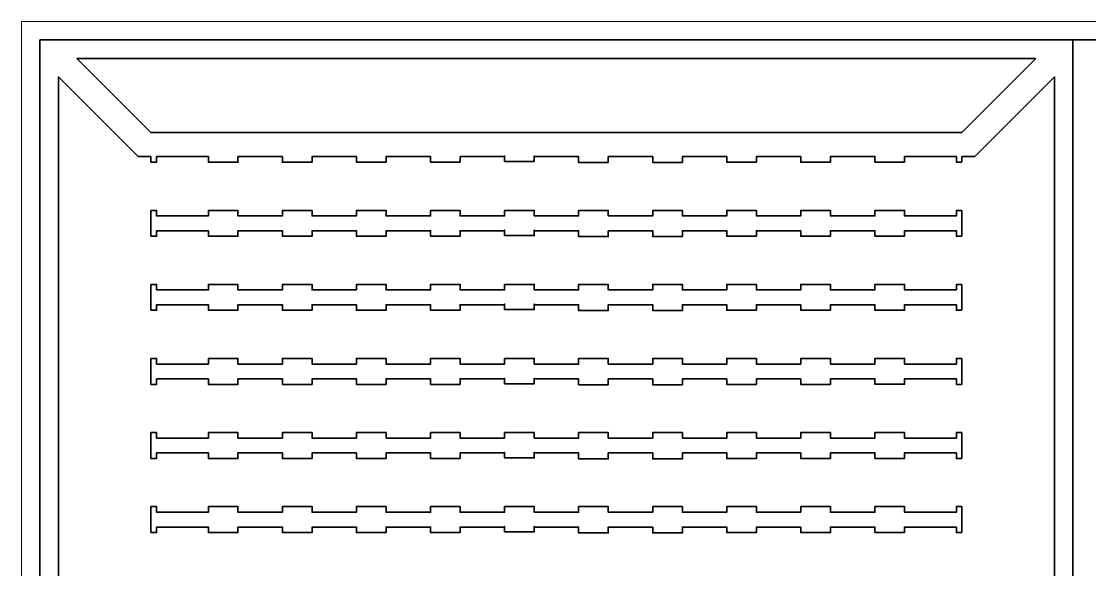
# Model space of a CAD drawing. Header units: inches. Extents: x -1539 to -150, y 1600 to 2524.
# Drawn here: x -1071.1 to -782.6, y 2052.3 to 2200.3 of the extents above; entities that cross this region are included whole.
import ezdxf

# ---------------------------------------------------------------- set-up
doc = ezdxf.new("R2010")
doc.units = ezdxf.units.IN
doc.header["$MEASUREMENT"] = 0
for name, color, linetype in [('01_SNIJLIJNEN', 7, 'Continuous'), ('04_WERKBLAD', 7, 'Continuous'), ('05_TEKSTEN_INSTRUCTIES', 7, 'Continuous')]:
    doc.layers.add(name, color=color, linetype=linetype)

# ---------------------------------------------------------------- blocks, each defined once
blk = doc.blocks.new('block 112')
at = {"layer": '01_SNIJLIJNEN', "color": 177, "lineweight": 35, "true_color": 0x2e3191}
for points in [[(-817.11, 2162.33), (-818.61, 2162.33), (-818.61, 2163.83), (-832.61, 2163.83), (-832.61, 2163.87), (-832.61, 2162.37), (-840.61, 2162.37), (-840.61, 2163.87), (-840.61, 2163.83), (-852.61, 2163.83), (-852.61, 2163.83), (-852.61, 2162.33), (-860.61, 2162.33), (-860.61, 2163.83), (-872.61, 2163.83), (-872.61, 2163.83), (-872.61, 2162.33), (-880.61, 2162.33), (-880.61, 2163.83), (-892.61, 2163.83), (-892.61, 2163.75), (-892.61, 2162.25), (-900.61, 2162.25), (-900.61, 2163.75), (-900.61, 2163.83), (-912.61, 2163.83), (-912.61, 2163.75), (-912.61, 2162.25), (-920.61, 2162.25), (-920.61, 2163.75), (-920.61, 2163.83), (-932.61, 2163.83), (-932.61, 2164.02), (-932.61, 2162.52), (-940.61, 2162.52), (-940.61, 2164.02), (-940.61, 2163.83), (-952.61, 2163.83), (-952.61, 2163.84), (-952.61, 2162.34), (-960.61, 2162.34), (-960.61, 2163.84), (-960.61, 2163.83), (-972.61, 2163.83), (-972.61, 2163.84), (-972.61, 2162.34), (-980.61, 2162.34), (-980.61, 2163.84), (-980.61, 2163.83), (-992.61, 2163.83), (-992.61, 2163.83), (-992.61, 2162.33), (-1000.61, 2162.33), (-1000.61, 2163.83), (-1012.61, 2163.83), (-1012.61, 2162.33), (-1020.61, 2162.33), (-1020.61, 2163.83), (-1034.61, 2163.83), (-1034.61, 2162.33), (-1036.11, 2162.33)], [(-817.11, 2149.33), (-818.61, 2149.33), (-818.61, 2147.83), (-832.61, 2147.83), (-832.61, 2149.33), (-840.61, 2149.33), (-840.61, 2147.83), (-840.61, 2147.83), (-852.61, 2147.83), (-852.61, 2149.33), (-860.61, 2149.33), (-860.61, 2147.83), (-860.61, 2147.83), (-872.61, 2147.83), (-872.61, 2149.33), (-880.61, 2149.33), (-880.61, 2147.83), (-880.61, 2147.83), (-892.61, 2147.83), (-892.61, 2149.33), (-900.61, 2149.33), (-900.61, 2147.83), (-900.61, 2147.83), (-912.61, 2147.83), (-912.61, 2149.33), (-920.61, 2149.33), (-920.61, 2147.83), (-920.61, 2147.83), (-932.61, 2147.83), (-932.61, 2149.33), (-940.61, 2149.33), (-940.61, 2147.83), (-940.61, 2147.83), (-952.61, 2147.83), (-952.61, 2149.33), (-960.61, 2149.33), (-960.61, 2147.83), (-960.61, 2147.83), (-972.61, 2147.83), (-972.61, 2149.33), (-980.61, 2149.33), (-980.61, 2147.83), (-980.61, 2147.83), (-992.61, 2147.83), (-992.61, 2149.33), (-1000.61, 2149.33), (-1000.61, 2147.83), (-1000.61, 2147.83), (-1012.61, 2147.83), (-1012.61, 2147.83), (-1012.61, 2149.33), (-1020.61, 2149.33), (-1020.61, 2147.83), (-1020.61, 2147.83), (-1034.61, 2147.83), (-1034.61, 2149.33), (-1036.11, 2149.33)]]:
    blk.add_lwpolyline(points, dxfattribs=at)
blk = doc.blocks.new('block 113')
at = {"layer": '01_SNIJLIJNEN', "color": 177, "lineweight": 35, "true_color": 0x2e3191}
blk.add_lwpolyline([(-817.11, 2142.34), (-818.61, 2142.34), (-818.61, 2143.84), (-832.61, 2143.84), (-832.61, 2143.88), (-832.61, 2142.38), (-840.61, 2142.38), (-840.61, 2143.88), (-840.61, 2143.84), (-852.61, 2143.84), (-852.61, 2143.84), (-852.61, 2142.34), (-860.61, 2142.34), (-860.61, 2143.84), (-872.61, 2143.84), (-872.61, 2143.84), (-872.61, 2142.34), (-880.61, 2142.34), (-880.61, 2143.84), (-892.61, 2143.84), (-892.61, 2143.75), (-892.61, 2142.25), (-900.61, 2142.25), (-900.61, 2143.75), (-900.61, 2143.84), (-912.61, 2143.84), (-912.61, 2143.75), (-912.61, 2142.25), (-920.61, 2142.25), (-920.61, 2143.75), (-920.61, 2143.84), (-932.61, 2143.84), (-932.61, 2144.02), (-932.61, 2142.52), (-940.61, 2142.52), (-940.61, 2144.02), (-940.61, 2143.84), (-952.61, 2143.84), (-952.61, 2143.85), (-952.61, 2142.35), (-960.61, 2142.35), (-960.61, 2143.85), (-960.61, 2143.84), (-972.61, 2143.84), (-972.61, 2143.85), (-972.61, 2142.35), (-980.61, 2142.35), (-980.61, 2143.85), (-980.61, 2143.84), (-992.61, 2143.84), (-992.61, 2143.84), (-992.61, 2142.34), (-1000.61, 2142.34), (-1000.61, 2143.84), (-1012.61, 2143.84), (-1012.61, 2142.34), (-1020.61, 2142.34), (-1020.61, 2143.84), (-1034.61, 2143.84), (-1034.61, 2142.34), (-1036.11, 2142.34)], dxfattribs=at)
blk.add_open_spline([(-817.11, 2129.34), (-817.11, 2129.34), (-818.61, 2129.34), (-818.61, 2129.34), (-818.61, 2129.34), (-818.61, 2127.84), (-818.61, 2127.84), (-818.61, 2127.84), (-832.61, 2127.84), (-832.61, 2127.84), (-832.61, 2127.84), (-832.61, 2129.34), (-832.61, 2129.34), (-832.61, 2129.34), (-840.61, 2129.34), (-840.61, 2129.34), (-840.61, 2129.34), (-840.61, 2127.84), (-840.61, 2127.84), (-840.61, 2127.84), (-840.61, 2127.84), (-840.61, 2127.84), (-840.61, 2127.84), (-852.61, 2127.84), (-852.61, 2127.84), (-852.61, 2127.84), (-852.61, 2129.34), (-852.61, 2129.34), (-852.61, 2129.34), (-860.61, 2129.34), (-860.61, 2129.34), (-860.61, 2129.34), (-860.61, 2127.84), (-860.61, 2127.84), (-860.61, 2127.84), (-860.61, 2127.84), (-860.61, 2127.84), (-860.61, 2127.84), (-872.61, 2127.84), (-872.61, 2127.84), (-872.61, 2127.84), (-872.61, 2129.34), (-872.61, 2129.34), (-872.61, 2129.34), (-880.61, 2129.34), (-880.61, 2129.34), (-880.61, 2129.34), (-880.61, 2127.84), (-880.61, 2127.84), (-880.61, 2127.84), (-880.61, 2127.84), (-880.61, 2127.84), (-880.61, 2127.84), (-892.61, 2127.84), (-892.61, 2127.84), (-892.61, 2127.84), (-892.61, 2129.34), (-892.61, 2129.34), (-892.61, 2129.34), (-900.61, 2129.34), (-900.61, 2129.34), (-900.61, 2129.34), (-900.61, 2127.84), (-900.61, 2127.84), (-900.61, 2127.84), (-900.61, 2127.84), (-900.61, 2127.84), (-900.61, 2127.84), (-912.61, 2127.84), (-912.61, 2127.84), (-912.61, 2127.84), (-912.61, 2129.34), (-912.61, 2129.34), (-912.61, 2129.34), (-920.61, 2129.34), (-920.61, 2129.34), (-920.61, 2129.34), (-920.61, 2127.84), (-920.61, 2127.84), (-920.61, 2127.84), (-920.61, 2127.84), (-920.61, 2127.84), (-920.61, 2127.84), (-932.61, 2127.84), (-932.61, 2127.84), (-932.61, 2127.84), (-932.61, 2129.34), (-932.61, 2129.34), (-932.61, 2129.34), (-940.61, 2129.34), (-940.61, 2129.34), (-940.61, 2129.34), (-940.61, 2127.84), (-940.61, 2127.84), (-940.61, 2127.84), (-940.61, 2127.84), (-940.61, 2127.84), (-940.61, 2127.84), (-952.61, 2127.84), (-952.61, 2127.84), (-952.61, 2127.84), (-952.61, 2129.34), (-952.61, 2129.34), (-952.61, 2129.34), (-960.61, 2129.34), (-960.61, 2129.34), (-960.61, 2129.34), (-960.61, 2127.84), (-960.61, 2127.84), (-960.61, 2127.84), (-960.61, 2127.84), (-960.61, 2127.84), (-960.61, 2127.84), (-972.61, 2127.84), (-972.61, 2127.84), (-972.61, 2127.84), (-972.61, 2129.34), (-972.61, 2129.34), (-972.61, 2129.34), (-980.61, 2129.34), (-980.61, 2129.34), (-980.61, 2129.34), (-980.61, 2127.84), (-980.61, 2127.84), (-980.61, 2127.84), (-980.61, 2127.84), (-980.61, 2127.84), (-980.61, 2127.84), (-992.61, 2127.84), (-992.61, 2127.84), (-992.61, 2127.84), (-992.61, 2129.34), (-992.61, 2129.34), (-992.61, 2129.34), (-1000.61, 2129.34), (-1000.61, 2129.34), (-1000.61, 2129.34), (-1000.61, 2127.84), (-1000.61, 2127.84), (-1000.61, 2127.84), (-1000.61, 2127.84), (-1000.61, 2127.84), (-1000.61, 2127.84), (-1012.61, 2127.84), (-1012.61, 2127.84), (-1012.61, 2127.84), (-1012.61, 2127.84), (-1012.61, 2127.84), (-1012.61, 2127.84), (-1012.61, 2129.34), (-1012.61, 2129.34), (-1012.61, 2129.34), (-1020.61, 2129.34), (-1020.61, 2129.34), (-1020.61, 2129.34), (-1020.61, 2127.84), (-1020.61, 2127.84), (-1020.61, 2127.84), (-1020.61, 2127.84), (-1020.61, 2127.84), (-1020.61, 2127.84), (-1034.61, 2127.84), (-1034.61, 2127.84), (-1034.61, 2127.84), (-1034.61, 2129.34), (-1034.61, 2129.34), (-1034.61, 2129.34), (-1036.11, 2129.34), (-1036.11, 2129.34)], degree=3, knots=[0, 0, 0, 0, 1, 1, 1, 2, 2, 2, 3, 3, 3, 4, 4, 4, 5, 5, 5, 6, 6, 6, 7, 7, 7, 8, 8, 8, 9, 9, 9, 10, 10, 10, 11, 11, 11, 12, 12, 12, 13, 13, 13, 14, 14, 14, 15, 15, 15, 16, 16, 16, 17, 17, 17, 18, 18, 18, 19, 19, 19, 20, 20, 20, 21, 21, 21, 22, 22, 22, 23, 23, 23, 24, 24, 24, 25, 25, 25, 26, 26, 26, 27, 27, 27, 28, 28, 28, 29, 29, 29, 30, 30, 30, 31, 31, 31, 32, 32, 32, 33, 33, 33, 34, 34, 34, 35, 35, 35, 36, 36, 36, 37, 37, 37, 38, 38, 38, 39, 39, 39, 40, 40, 40, 41, 41, 41, 42, 42, 42, 43, 43, 43, 44, 44, 44, 45, 45, 45, 46, 46, 46, 47, 47, 47, 48, 48, 48, 49, 49, 49, 50, 50, 50, 51, 51, 51, 52, 52, 52, 53, 53, 53, 54, 54, 54, 55, 55, 55, 56, 56, 56, 56], dxfattribs=at)
blk = doc.blocks.new('block 114')
at = {"layer": '01_SNIJLIJNEN', "color": 177, "lineweight": 35, "true_color": 0x2e3191}
blk.add_lwpolyline([(-817.11, 2122.34), (-818.61, 2122.34), (-818.61, 2123.84), (-832.61, 2123.84), (-832.61, 2123.88), (-832.61, 2122.38), (-840.61, 2122.38), (-840.61, 2123.88), (-840.61, 2123.84), (-852.61, 2123.84), (-852.61, 2123.84), (-852.61, 2122.34), (-860.61, 2122.34), (-860.61, 2123.84), (-872.61, 2123.84), (-872.61, 2123.84), (-872.61, 2122.34), (-880.61, 2122.34), (-880.61, 2123.84), (-892.61, 2123.84), (-892.61, 2123.75), (-892.61, 2122.25), (-900.61, 2122.25), (-900.61, 2123.75), (-900.61, 2123.84), (-912.61, 2123.84), (-912.61, 2123.75), (-912.61, 2122.25), (-920.61, 2122.25), (-920.61, 2123.75), (-920.61, 2123.84), (-932.61, 2123.84), (-932.61, 2124.02), (-932.61, 2122.52), (-940.61, 2122.52), (-940.61, 2124.02), (-940.61, 2123.84), (-952.61, 2123.84), (-952.61, 2123.85), (-952.61, 2122.35), (-960.61, 2122.35), (-960.61, 2123.85), (-960.61, 2123.84), (-972.61, 2123.84), (-972.61, 2123.85), (-972.61, 2122.35), (-980.61, 2122.35), (-980.61, 2123.85), (-980.61, 2123.84), (-992.61, 2123.84), (-992.61, 2123.84), (-992.61, 2122.34), (-1000.61, 2122.34), (-1000.61, 2123.84), (-1012.61, 2123.84), (-1012.61, 2122.34), (-1020.61, 2122.34), (-1020.61, 2123.84), (-1034.61, 2123.84), (-1034.61, 2122.34), (-1036.11, 2122.34)], dxfattribs=at)
blk.add_open_spline([(-817.11, 2109.34), (-817.11, 2109.34), (-818.61, 2109.34), (-818.61, 2109.34), (-818.61, 2109.34), (-818.61, 2107.84), (-818.61, 2107.84), (-818.61, 2107.84), (-832.61, 2107.84), (-832.61, 2107.84), (-832.61, 2107.84), (-832.61, 2109.34), (-832.61, 2109.34), (-832.61, 2109.34), (-840.61, 2109.34), (-840.61, 2109.34), (-840.61, 2109.34), (-840.61, 2107.84), (-840.61, 2107.84), (-840.61, 2107.84), (-840.61, 2107.84), (-840.61, 2107.84), (-840.61, 2107.84), (-852.61, 2107.84), (-852.61, 2107.84), (-852.61, 2107.84), (-852.61, 2109.34), (-852.61, 2109.34), (-852.61, 2109.34), (-860.61, 2109.34), (-860.61, 2109.34), (-860.61, 2109.34), (-860.61, 2107.84), (-860.61, 2107.84), (-860.61, 2107.84), (-860.61, 2107.84), (-860.61, 2107.84), (-860.61, 2107.84), (-872.61, 2107.84), (-872.61, 2107.84), (-872.61, 2107.84), (-872.61, 2109.34), (-872.61, 2109.34), (-872.61, 2109.34), (-880.61, 2109.34), (-880.61, 2109.34), (-880.61, 2109.34), (-880.61, 2107.84), (-880.61, 2107.84), (-880.61, 2107.84), (-880.61, 2107.84), (-880.61, 2107.84), (-880.61, 2107.84), (-892.61, 2107.84), (-892.61, 2107.84), (-892.61, 2107.84), (-892.61, 2109.34), (-892.61, 2109.34), (-892.61, 2109.34), (-900.61, 2109.34), (-900.61, 2109.34), (-900.61, 2109.34), (-900.61, 2107.84), (-900.61, 2107.84), (-900.61, 2107.84), (-900.61, 2107.84), (-900.61, 2107.84), (-900.61, 2107.84), (-912.61, 2107.84), (-912.61, 2107.84), (-912.61, 2107.84), (-912.61, 2109.34), (-912.61, 2109.34), (-912.61, 2109.34), (-920.61, 2109.34), (-920.61, 2109.34), (-920.61, 2109.34), (-920.61, 2107.84), (-920.61, 2107.84), (-920.61, 2107.84), (-920.61, 2107.84), (-920.61, 2107.84), (-920.61, 2107.84), (-932.61, 2107.84), (-932.61, 2107.84), (-932.61, 2107.84), (-932.61, 2109.34), (-932.61, 2109.34), (-932.61, 2109.34), (-940.61, 2109.34), (-940.61, 2109.34), (-940.61, 2109.34), (-940.61, 2107.84), (-940.61, 2107.84), (-940.61, 2107.84), (-940.61, 2107.84), (-940.61, 2107.84), (-940.61, 2107.84), (-952.61, 2107.84), (-952.61, 2107.84), (-952.61, 2107.84), (-952.61, 2109.34), (-952.61, 2109.34), (-952.61, 2109.34), (-960.61, 2109.34), (-960.61, 2109.34), (-960.61, 2109.34), (-960.61, 2107.84), (-960.61, 2107.84), (-960.61, 2107.84), (-960.61, 2107.84), (-960.61, 2107.84), (-960.61, 2107.84), (-972.61, 2107.84), (-972.61, 2107.84), (-972.61, 2107.84), (-972.61, 2109.34), (-972.61, 2109.34), (-972.61, 2109.34), (-980.61, 2109.34), (-980.61, 2109.34), (-980.61, 2109.34), (-980.61, 2107.84), (-980.61, 2107.84), (-980.61, 2107.84), (-980.61, 2107.84), (-980.61, 2107.84), (-980.61, 2107.84), (-992.61, 2107.84), (-992.61, 2107.84), (-992.61, 2107.84), (-992.61, 2109.34), (-992.61, 2109.34), (-992.61, 2109.34), (-1000.61, 2109.34), (-1000.61, 2109.34), (-1000.61, 2109.34), (-1000.61, 2107.84), (-1000.61, 2107.84), (-1000.61, 2107.84), (-1000.61, 2107.84), (-1000.61, 2107.84), (-1000.61, 2107.84), (-1012.61, 2107.84), (-1012.61, 2107.84), (-1012.61, 2107.84), (-1012.61, 2107.84), (-1012.61, 2107.84), (-1012.61, 2107.84), (-1012.61, 2109.34), (-1012.61, 2109.34), (-1012.61, 2109.34), (-1020.61, 2109.34), (-1020.61, 2109.34), (-1020.61, 2109.34), (-1020.61, 2107.84), (-1020.61, 2107.84), (-1020.61, 2107.84), (-1020.61, 2107.84), (-1020.61, 2107.84), (-1020.61, 2107.84), (-1034.61, 2107.84), (-1034.61, 2107.84), (-1034.61, 2107.84), (-1034.61, 2109.34), (-1034.61, 2109.34), (-1034.61, 2109.34), (-1036.11, 2109.34), (-1036.11, 2109.34)], degree=3, knots=[0, 0, 0, 0, 1, 1, 1, 2, 2, 2, 3, 3, 3, 4, 4, 4, 5, 5, 5, 6, 6, 6, 7, 7, 7, 8, 8, 8, 9, 9, 9, 10, 10, 10, 11, 11, 11, 12, 12, 12, 13, 13, 13, 14, 14, 14, 15, 15, 15, 16, 16, 16, 17, 17, 17, 18, 18, 18, 19, 19, 19, 20, 20, 20, 21, 21, 21, 22, 22, 22, 23, 23, 23, 24, 24, 24, 25, 25, 25, 26, 26, 26, 27, 27, 27, 28, 28, 28, 29, 29, 29, 30, 30, 30, 31, 31, 31, 32, 32, 32, 33, 33, 33, 34, 34, 34, 35, 35, 35, 36, 36, 36, 37, 37, 37, 38, 38, 38, 39, 39, 39, 40, 40, 40, 41, 41, 41, 42, 42, 42, 43, 43, 43, 44, 44, 44, 45, 45, 45, 46, 46, 46, 47, 47, 47, 48, 48, 48, 49, 49, 49, 50, 50, 50, 51, 51, 51, 52, 52, 52, 53, 53, 53, 54, 54, 54, 55, 55, 55, 56, 56, 56, 56], dxfattribs=at)
blk = doc.blocks.new('block 115')
at = {"layer": '01_SNIJLIJNEN', "color": 177, "lineweight": 35, "true_color": 0x2e3191}
blk.add_lwpolyline([(-817.11, 2102.34), (-818.61, 2102.34), (-818.61, 2103.84), (-832.61, 2103.84), (-832.61, 2103.88), (-832.61, 2102.38), (-840.61, 2102.38), (-840.61, 2103.88), (-840.61, 2103.84), (-852.61, 2103.84), (-852.61, 2103.84), (-852.61, 2102.34), (-860.61, 2102.34), (-860.61, 2103.84), (-872.61, 2103.84), (-872.61, 2103.84), (-872.61, 2102.34), (-880.61, 2102.34), (-880.61, 2103.84), (-892.61, 2103.84), (-892.61, 2103.75), (-892.61, 2102.25), (-900.61, 2102.25), (-900.61, 2103.75), (-900.61, 2103.84), (-912.61, 2103.84), (-912.61, 2103.75), (-912.61, 2102.25), (-920.61, 2102.25), (-920.61, 2103.75), (-920.61, 2103.84), (-932.61, 2103.84), (-932.61, 2104.02), (-932.61, 2102.52), (-940.61, 2102.52), (-940.61, 2104.02), (-940.61, 2103.84), (-952.61, 2103.84), (-952.61, 2103.85), (-952.61, 2102.35), (-960.61, 2102.35), (-960.61, 2103.85), (-960.61, 2103.84), (-972.61, 2103.84), (-972.61, 2103.85), (-972.61, 2102.35), (-980.61, 2102.35), (-980.61, 2103.85), (-980.61, 2103.84), (-992.61, 2103.84), (-992.61, 2103.84), (-992.61, 2102.34), (-1000.61, 2102.34), (-1000.61, 2103.84), (-1012.61, 2103.84), (-1012.61, 2102.34), (-1020.61, 2102.34), (-1020.61, 2103.84), (-1034.61, 2103.84), (-1034.61, 2102.34), (-1036.11, 2102.34)], dxfattribs=at)
blk.add_open_spline([(-817.11, 2089.34), (-817.11, 2089.34), (-818.61, 2089.34), (-818.61, 2089.34), (-818.61, 2089.34), (-818.61, 2087.84), (-818.61, 2087.84), (-818.61, 2087.84), (-832.61, 2087.84), (-832.61, 2087.84), (-832.61, 2087.84), (-832.61, 2089.34), (-832.61, 2089.34), (-832.61, 2089.34), (-840.61, 2089.34), (-840.61, 2089.34), (-840.61, 2089.34), (-840.61, 2087.84), (-840.61, 2087.84), (-840.61, 2087.84), (-840.61, 2087.84), (-840.61, 2087.84), (-840.61, 2087.84), (-852.61, 2087.84), (-852.61, 2087.84), (-852.61, 2087.84), (-852.61, 2089.34), (-852.61, 2089.34), (-852.61, 2089.34), (-860.61, 2089.34), (-860.61, 2089.34), (-860.61, 2089.34), (-860.61, 2087.84), (-860.61, 2087.84), (-860.61, 2087.84), (-860.61, 2087.84), (-860.61, 2087.84), (-860.61, 2087.84), (-872.61, 2087.84), (-872.61, 2087.84), (-872.61, 2087.84), (-872.61, 2089.34), (-872.61, 2089.34), (-872.61, 2089.34), (-880.61, 2089.34), (-880.61, 2089.34), (-880.61, 2089.34), (-880.61, 2087.84), (-880.61, 2087.84), (-880.61, 2087.84), (-880.61, 2087.84), (-880.61, 2087.84), (-880.61, 2087.84), (-892.61, 2087.84), (-892.61, 2087.84), (-892.61, 2087.84), (-892.61, 2089.34), (-892.61, 2089.34), (-892.61, 2089.34), (-900.61, 2089.34), (-900.61, 2089.34), (-900.61, 2089.34), (-900.61, 2087.84), (-900.61, 2087.84), (-900.61, 2087.84), (-900.61, 2087.84), (-900.61, 2087.84), (-900.61, 2087.84), (-912.61, 2087.84), (-912.61, 2087.84), (-912.61, 2087.84), (-912.61, 2089.34), (-912.61, 2089.34), (-912.61, 2089.34), (-920.61, 2089.34), (-920.61, 2089.34), (-920.61, 2089.34), (-920.61, 2087.84), (-920.61, 2087.84), (-920.61, 2087.84), (-920.61, 2087.84), (-920.61, 2087.84), (-920.61, 2087.84), (-932.61, 2087.84), (-932.61, 2087.84), (-932.61, 2087.84), (-932.61, 2089.34), (-932.61, 2089.34), (-932.61, 2089.34), (-940.61, 2089.34), (-940.61, 2089.34), (-940.61, 2089.34), (-940.61, 2087.84), (-940.61, 2087.84), (-940.61, 2087.84), (-940.61, 2087.84), (-940.61, 2087.84), (-940.61, 2087.84), (-952.61, 2087.84), (-952.61, 2087.84), (-952.61, 2087.84), (-952.61, 2089.34), (-952.61, 2089.34), (-952.61, 2089.34), (-960.61, 2089.34), (-960.61, 2089.34), (-960.61, 2089.34), (-960.61, 2087.84), (-960.61, 2087.84), (-960.61, 2087.84), (-960.61, 2087.84), (-960.61, 2087.84), (-960.61, 2087.84), (-972.61, 2087.84), (-972.61, 2087.84), (-972.61, 2087.84), (-972.61, 2089.34), (-972.61, 2089.34), (-972.61, 2089.34), (-980.61, 2089.34), (-980.61, 2089.34), (-980.61, 2089.34), (-980.61, 2087.84), (-980.61, 2087.84), (-980.61, 2087.84), (-980.61, 2087.84), (-980.61, 2087.84), (-980.61, 2087.84), (-992.61, 2087.84), (-992.61, 2087.84), (-992.61, 2087.84), (-992.61, 2089.34), (-992.61, 2089.34), (-992.61, 2089.34), (-1000.61, 2089.34), (-1000.61, 2089.34), (-1000.61, 2089.34), (-1000.61, 2087.84), (-1000.61, 2087.84), (-1000.61, 2087.84), (-1000.61, 2087.84), (-1000.61, 2087.84), (-1000.61, 2087.84), (-1012.61, 2087.84), (-1012.61, 2087.84), (-1012.61, 2087.84), (-1012.61, 2087.84), (-1012.61, 2087.84), (-1012.61, 2087.84), (-1012.61, 2089.34), (-1012.61, 2089.34), (-1012.61, 2089.34), (-1020.61, 2089.34), (-1020.61, 2089.34), (-1020.61, 2089.34), (-1020.61, 2087.84), (-1020.61, 2087.84), (-1020.61, 2087.84), (-1020.61, 2087.84), (-1020.61, 2087.84), (-1020.61, 2087.84), (-1034.61, 2087.84), (-1034.61, 2087.84), (-1034.61, 2087.84), (-1034.61, 2089.34), (-1034.61, 2089.34), (-1034.61, 2089.34), (-1036.11, 2089.34), (-1036.11, 2089.34)], degree=3, knots=[0, 0, 0, 0, 1, 1, 1, 2, 2, 2, 3, 3, 3, 4, 4, 4, 5, 5, 5, 6, 6, 6, 7, 7, 7, 8, 8, 8, 9, 9, 9, 10, 10, 10, 11, 11, 11, 12, 12, 12, 13, 13, 13, 14, 14, 14, 15, 15, 15, 16, 16, 16, 17, 17, 17, 18, 18, 18, 19, 19, 19, 20, 20, 20, 21, 21, 21, 22, 22, 22, 23, 23, 23, 24, 24, 24, 25, 25, 25, 26, 26, 26, 27, 27, 27, 28, 28, 28, 29, 29, 29, 30, 30, 30, 31, 31, 31, 32, 32, 32, 33, 33, 33, 34, 34, 34, 35, 35, 35, 36, 36, 36, 37, 37, 37, 38, 38, 38, 39, 39, 39, 40, 40, 40, 41, 41, 41, 42, 42, 42, 43, 43, 43, 44, 44, 44, 45, 45, 45, 46, 46, 46, 47, 47, 47, 48, 48, 48, 49, 49, 49, 50, 50, 50, 51, 51, 51, 52, 52, 52, 53, 53, 53, 54, 54, 54, 55, 55, 55, 56, 56, 56, 56], dxfattribs=at)
blk = doc.blocks.new('block 116')
at = {"layer": '01_SNIJLIJNEN', "color": 177, "lineweight": 35, "true_color": 0x2e3191}
blk.add_lwpolyline([(-817.11, 2082.34), (-818.61, 2082.34), (-818.61, 2083.84), (-832.61, 2083.84), (-832.61, 2083.88), (-832.61, 2082.38), (-840.61, 2082.38), (-840.61, 2083.88), (-840.61, 2083.84), (-852.61, 2083.84), (-852.61, 2083.84), (-852.61, 2082.34), (-860.61, 2082.34), (-860.61, 2083.84), (-872.61, 2083.84), (-872.61, 2083.84), (-872.61, 2082.34), (-880.61, 2082.34), (-880.61, 2083.84), (-892.61, 2083.84), (-892.61, 2083.75), (-892.61, 2082.25), (-900.61, 2082.25), (-900.61, 2083.75), (-900.61, 2083.84), (-912.61, 2083.84), (-912.61, 2083.75), (-912.61, 2082.25), (-920.61, 2082.25), (-920.61, 2083.75), (-920.61, 2083.84), (-932.61, 2083.84), (-932.61, 2084.02), (-932.61, 2082.52), (-940.61, 2082.52), (-940.61, 2084.02), (-940.61, 2083.84), (-952.61, 2083.84), (-952.61, 2083.85), (-952.61, 2082.35), (-960.61, 2082.35), (-960.61, 2083.85), (-960.61, 2083.84), (-972.61, 2083.84), (-972.61, 2083.85), (-972.61, 2082.35), (-980.61, 2082.35), (-980.61, 2083.85), (-980.61, 2083.84), (-992.61, 2083.84), (-992.61, 2083.84), (-992.61, 2082.34), (-1000.61, 2082.34), (-1000.61, 2083.84), (-1012.61, 2083.84), (-1012.61, 2082.34), (-1020.61, 2082.34), (-1020.61, 2083.84), (-1034.61, 2083.84), (-1034.61, 2082.34), (-1036.11, 2082.34)], dxfattribs=at)
blk.add_open_spline([(-817.11, 2069.34), (-817.11, 2069.34), (-818.61, 2069.34), (-818.61, 2069.34), (-818.61, 2069.34), (-818.61, 2067.84), (-818.61, 2067.84), (-818.61, 2067.84), (-832.61, 2067.84), (-832.61, 2067.84), (-832.61, 2067.84), (-832.61, 2069.34), (-832.61, 2069.34), (-832.61, 2069.34), (-840.61, 2069.34), (-840.61, 2069.34), (-840.61, 2069.34), (-840.61, 2067.84), (-840.61, 2067.84), (-840.61, 2067.84), (-840.61, 2067.84), (-840.61, 2067.84), (-840.61, 2067.84), (-852.61, 2067.84), (-852.61, 2067.84), (-852.61, 2067.84), (-852.61, 2069.34), (-852.61, 2069.34), (-852.61, 2069.34), (-860.61, 2069.34), (-860.61, 2069.34), (-860.61, 2069.34), (-860.61, 2067.84), (-860.61, 2067.84), (-860.61, 2067.84), (-860.61, 2067.84), (-860.61, 2067.84), (-860.61, 2067.84), (-872.61, 2067.84), (-872.61, 2067.84), (-872.61, 2067.84), (-872.61, 2069.34), (-872.61, 2069.34), (-872.61, 2069.34), (-880.61, 2069.34), (-880.61, 2069.34), (-880.61, 2069.34), (-880.61, 2067.84), (-880.61, 2067.84), (-880.61, 2067.84), (-880.61, 2067.84), (-880.61, 2067.84), (-880.61, 2067.84), (-892.61, 2067.84), (-892.61, 2067.84), (-892.61, 2067.84), (-892.61, 2069.34), (-892.61, 2069.34), (-892.61, 2069.34), (-900.61, 2069.34), (-900.61, 2069.34), (-900.61, 2069.34), (-900.61, 2067.84), (-900.61, 2067.84), (-900.61, 2067.84), (-900.61, 2067.84), (-900.61, 2067.84), (-900.61, 2067.84), (-912.61, 2067.84), (-912.61, 2067.84), (-912.61, 2067.84), (-912.61, 2069.34), (-912.61, 2069.34), (-912.61, 2069.34), (-920.61, 2069.34), (-920.61, 2069.34), (-920.61, 2069.34), (-920.61, 2067.84), (-920.61, 2067.84), (-920.61, 2067.84), (-920.61, 2067.84), (-920.61, 2067.84), (-920.61, 2067.84), (-932.61, 2067.84), (-932.61, 2067.84), (-932.61, 2067.84), (-932.61, 2069.34), (-932.61, 2069.34), (-932.61, 2069.34), (-940.61, 2069.34), (-940.61, 2069.34), (-940.61, 2069.34), (-940.61, 2067.84), (-940.61, 2067.84), (-940.61, 2067.84), (-940.61, 2067.84), (-940.61, 2067.84), (-940.61, 2067.84), (-952.61, 2067.84), (-952.61, 2067.84), (-952.61, 2067.84), (-952.61, 2069.34), (-952.61, 2069.34), (-952.61, 2069.34), (-960.61, 2069.34), (-960.61, 2069.34), (-960.61, 2069.34), (-960.61, 2067.84), (-960.61, 2067.84), (-960.61, 2067.84), (-960.61, 2067.84), (-960.61, 2067.84), (-960.61, 2067.84), (-972.61, 2067.84), (-972.61, 2067.84), (-972.61, 2067.84), (-972.61, 2069.34), (-972.61, 2069.34), (-972.61, 2069.34), (-980.61, 2069.34), (-980.61, 2069.34), (-980.61, 2069.34), (-980.61, 2067.84), (-980.61, 2067.84), (-980.61, 2067.84), (-980.61, 2067.84), (-980.61, 2067.84), (-980.61, 2067.84), (-992.61, 2067.84), (-992.61, 2067.84), (-992.61, 2067.84), (-992.61, 2069.34), (-992.61, 2069.34), (-992.61, 2069.34), (-1000.61, 2069.34), (-1000.61, 2069.34), (-1000.61, 2069.34), (-1000.61, 2067.84), (-1000.61, 2067.84), (-1000.61, 2067.84), (-1000.61, 2067.84), (-1000.61, 2067.84), (-1000.61, 2067.84), (-1012.61, 2067.84), (-1012.61, 2067.84), (-1012.61, 2067.84), (-1012.61, 2067.84), (-1012.61, 2067.84), (-1012.61, 2067.84), (-1012.61, 2069.34), (-1012.61, 2069.34), (-1012.61, 2069.34), (-1020.61, 2069.34), (-1020.61, 2069.34), (-1020.61, 2069.34), (-1020.61, 2067.84), (-1020.61, 2067.84), (-1020.61, 2067.84), (-1020.61, 2067.84), (-1020.61, 2067.84), (-1020.61, 2067.84), (-1034.61, 2067.84), (-1034.61, 2067.84), (-1034.61, 2067.84), (-1034.61, 2069.34), (-1034.61, 2069.34), (-1034.61, 2069.34), (-1036.11, 2069.34), (-1036.11, 2069.34)], degree=3, knots=[0, 0, 0, 0, 1, 1, 1, 2, 2, 2, 3, 3, 3, 4, 4, 4, 5, 5, 5, 6, 6, 6, 7, 7, 7, 8, 8, 8, 9, 9, 9, 10, 10, 10, 11, 11, 11, 12, 12, 12, 13, 13, 13, 14, 14, 14, 15, 15, 15, 16, 16, 16, 17, 17, 17, 18, 18, 18, 19, 19, 19, 20, 20, 20, 21, 21, 21, 22, 22, 22, 23, 23, 23, 24, 24, 24, 25, 25, 25, 26, 26, 26, 27, 27, 27, 28, 28, 28, 29, 29, 29, 30, 30, 30, 31, 31, 31, 32, 32, 32, 33, 33, 33, 34, 34, 34, 35, 35, 35, 36, 36, 36, 37, 37, 37, 38, 38, 38, 39, 39, 39, 40, 40, 40, 41, 41, 41, 42, 42, 42, 43, 43, 43, 44, 44, 44, 45, 45, 45, 46, 46, 46, 47, 47, 47, 48, 48, 48, 49, 49, 49, 50, 50, 50, 51, 51, 51, 52, 52, 52, 53, 53, 53, 54, 54, 54, 55, 55, 55, 56, 56, 56, 56], dxfattribs=at)
blk = doc.blocks.new('block 117')
at = {"layer": '01_SNIJLIJNEN', "color": 177, "lineweight": 35, "true_color": 0x2e3191}
blk.add_lwpolyline([(-817.11, 2062.34), (-818.61, 2062.34), (-818.61, 2063.84), (-832.61, 2063.84), (-832.61, 2063.88), (-832.61, 2062.38), (-840.61, 2062.38), (-840.61, 2063.88), (-840.61, 2063.84), (-852.61, 2063.84), (-852.61, 2063.84), (-852.61, 2062.34), (-860.61, 2062.34), (-860.61, 2063.84), (-872.61, 2063.84), (-872.61, 2063.84), (-872.61, 2062.34), (-880.61, 2062.34), (-880.61, 2063.84), (-892.61, 2063.84), (-892.61, 2063.75), (-892.61, 2062.25), (-900.61, 2062.25), (-900.61, 2063.75), (-900.61, 2063.84), (-912.61, 2063.84), (-912.61, 2063.75), (-912.61, 2062.25), (-920.61, 2062.25), (-920.61, 2063.75), (-920.61, 2063.84), (-932.61, 2063.84), (-932.61, 2064.02), (-932.61, 2062.52), (-940.61, 2062.52), (-940.61, 2064.02), (-940.61, 2063.84), (-952.61, 2063.84), (-952.61, 2063.85), (-952.61, 2062.35), (-960.61, 2062.35), (-960.61, 2063.85), (-960.61, 2063.84), (-972.61, 2063.84), (-972.61, 2063.85), (-972.61, 2062.35), (-980.61, 2062.35), (-980.61, 2063.85), (-980.61, 2063.84), (-992.61, 2063.84), (-992.61, 2063.84), (-992.61, 2062.34), (-1000.61, 2062.34), (-1000.61, 2063.84), (-1012.61, 2063.84), (-1012.61, 2062.34), (-1020.61, 2062.34), (-1020.61, 2063.84), (-1034.61, 2063.84), (-1034.61, 2062.34), (-1036.11, 2062.34)], dxfattribs=at)
blk.add_open_spline([(-817.11, 2049.34), (-817.11, 2049.34), (-818.61, 2049.34), (-818.61, 2049.34), (-818.61, 2049.34), (-818.61, 2047.84), (-818.61, 2047.84), (-818.61, 2047.84), (-832.61, 2047.84), (-832.61, 2047.84), (-832.61, 2047.84), (-832.61, 2049.34), (-832.61, 2049.34), (-832.61, 2049.34), (-840.61, 2049.34), (-840.61, 2049.34), (-840.61, 2049.34), (-840.61, 2047.84), (-840.61, 2047.84), (-840.61, 2047.84), (-840.61, 2047.84), (-840.61, 2047.84), (-840.61, 2047.84), (-852.61, 2047.84), (-852.61, 2047.84), (-852.61, 2047.84), (-852.61, 2049.34), (-852.61, 2049.34), (-852.61, 2049.34), (-860.61, 2049.34), (-860.61, 2049.34), (-860.61, 2049.34), (-860.61, 2047.84), (-860.61, 2047.84), (-860.61, 2047.84), (-860.61, 2047.84), (-860.61, 2047.84), (-860.61, 2047.84), (-872.61, 2047.84), (-872.61, 2047.84), (-872.61, 2047.84), (-872.61, 2049.34), (-872.61, 2049.34), (-872.61, 2049.34), (-880.61, 2049.34), (-880.61, 2049.34), (-880.61, 2049.34), (-880.61, 2047.84), (-880.61, 2047.84), (-880.61, 2047.84), (-880.61, 2047.84), (-880.61, 2047.84), (-880.61, 2047.84), (-892.61, 2047.84), (-892.61, 2047.84), (-892.61, 2047.84), (-892.61, 2049.34), (-892.61, 2049.34), (-892.61, 2049.34), (-900.61, 2049.34), (-900.61, 2049.34), (-900.61, 2049.34), (-900.61, 2047.84), (-900.61, 2047.84), (-900.61, 2047.84), (-900.61, 2047.84), (-900.61, 2047.84), (-900.61, 2047.84), (-912.61, 2047.84), (-912.61, 2047.84), (-912.61, 2047.84), (-912.61, 2049.34), (-912.61, 2049.34), (-912.61, 2049.34), (-920.61, 2049.34), (-920.61, 2049.34), (-920.61, 2049.34), (-920.61, 2047.84), (-920.61, 2047.84), (-920.61, 2047.84), (-920.61, 2047.84), (-920.61, 2047.84), (-920.61, 2047.84), (-932.61, 2047.84), (-932.61, 2047.84), (-932.61, 2047.84), (-932.61, 2049.34), (-932.61, 2049.34), (-932.61, 2049.34), (-940.61, 2049.34), (-940.61, 2049.34), (-940.61, 2049.34), (-940.61, 2047.84), (-940.61, 2047.84), (-940.61, 2047.84), (-940.61, 2047.84), (-940.61, 2047.84), (-940.61, 2047.84), (-952.61, 2047.84), (-952.61, 2047.84), (-952.61, 2047.84), (-952.61, 2049.34), (-952.61, 2049.34), (-952.61, 2049.34), (-960.61, 2049.34), (-960.61, 2049.34), (-960.61, 2049.34), (-960.61, 2047.84), (-960.61, 2047.84), (-960.61, 2047.84), (-960.61, 2047.84), (-960.61, 2047.84), (-960.61, 2047.84), (-972.61, 2047.84), (-972.61, 2047.84), (-972.61, 2047.84), (-972.61, 2049.34), (-972.61, 2049.34), (-972.61, 2049.34), (-980.61, 2049.34), (-980.61, 2049.34), (-980.61, 2049.34), (-980.61, 2047.84), (-980.61, 2047.84), (-980.61, 2047.84), (-980.61, 2047.84), (-980.61, 2047.84), (-980.61, 2047.84), (-992.61, 2047.84), (-992.61, 2047.84), (-992.61, 2047.84), (-992.61, 2049.34), (-992.61, 2049.34), (-992.61, 2049.34), (-1000.61, 2049.34), (-1000.61, 2049.34), (-1000.61, 2049.34), (-1000.61, 2047.84), (-1000.61, 2047.84), (-1000.61, 2047.84), (-1000.61, 2047.84), (-1000.61, 2047.84), (-1000.61, 2047.84), (-1012.61, 2047.84), (-1012.61, 2047.84), (-1012.61, 2047.84), (-1012.61, 2047.84), (-1012.61, 2047.84), (-1012.61, 2047.84), (-1012.61, 2049.34), (-1012.61, 2049.34), (-1012.61, 2049.34), (-1020.61, 2049.34), (-1020.61, 2049.34), (-1020.61, 2049.34), (-1020.61, 2047.84), (-1020.61, 2047.84), (-1020.61, 2047.84), (-1020.61, 2047.84), (-1020.61, 2047.84), (-1020.61, 2047.84), (-1034.61, 2047.84), (-1034.61, 2047.84), (-1034.61, 2047.84), (-1034.61, 2049.34), (-1034.61, 2049.34), (-1034.61, 2049.34), (-1036.11, 2049.34), (-1036.11, 2049.34)], degree=3, knots=[0, 0, 0, 0, 1, 1, 1, 2, 2, 2, 3, 3, 3, 4, 4, 4, 5, 5, 5, 6, 6, 6, 7, 7, 7, 8, 8, 8, 9, 9, 9, 10, 10, 10, 11, 11, 11, 12, 12, 12, 13, 13, 13, 14, 14, 14, 15, 15, 15, 16, 16, 16, 17, 17, 17, 18, 18, 18, 19, 19, 19, 20, 20, 20, 21, 21, 21, 22, 22, 22, 23, 23, 23, 24, 24, 24, 25, 25, 25, 26, 26, 26, 27, 27, 27, 28, 28, 28, 29, 29, 29, 30, 30, 30, 31, 31, 31, 32, 32, 32, 33, 33, 33, 34, 34, 34, 35, 35, 35, 36, 36, 36, 37, 37, 37, 38, 38, 38, 39, 39, 39, 40, 40, 40, 41, 41, 41, 42, 42, 42, 43, 43, 43, 44, 44, 44, 45, 45, 45, 46, 46, 46, 47, 47, 47, 48, 48, 48, 49, 49, 49, 50, 50, 50, 51, 51, 51, 52, 52, 52, 53, 53, 53, 54, 54, 54, 55, 55, 55, 56, 56, 56, 56], dxfattribs=at)

msp = doc.modelspace()

# ---------------------------------------------------------------- linework, layer by layer
at = {"layer": '01_SNIJLIJNEN', "color": 177, "lineweight": 35, "true_color": 0x2e3191}
for points in [[(-1066.11, 2195.33), (-787.11, 2195.33)], [(-1066.11, 2195.33), (-1066.11, 1916.33)], [(-787.11, 1916.33), (-787.11, 2195.33)], [(-1056.11, 2190.33), (-1036.11, 2170.33)], [(-1056.11, 2190.33), (-797.11, 2190.33)], [(-817.11, 2170.33), (-797.11, 2190.33)], [(-1036.11, 1947.83), (-1039.61, 1947.83), (-1061.11, 1926.33), (-1061.11, 2185.33), (-1039.61, 2163.83)], [(-792.11, 2185.33), (-813.61, 2163.83)], [(-792.11, 1926.33), (-792.11, 2185.33)], [(-1036.11, 2170.33), (-817.11, 2170.33)], [(-1039.61, 2163.83), (-1036.11, 2163.83)], [(-1036.11, 2163.83), (-1036.11, 2162.33)], [(-817.11, 2163.83), (-813.61, 2163.83)], [(-817.11, 2162.33), (-817.11, 2163.83)], [(-1036.11, 2149.33), (-1036.11, 2142.34)], [(-817.11, 2149.33), (-817.11, 2142.34)], [(-1036.11, 2129.34), (-1036.11, 2122.34)], [(-817.11, 2129.34), (-817.11, 2122.34)], [(-1036.11, 2109.34), (-1036.11, 2102.34)], [(-817.11, 2109.34), (-817.11, 2102.34)], [(-1036.11, 2089.34), (-1036.11, 2082.34)], [(-817.11, 2089.34), (-817.11, 2082.34)], [(-1036.11, 2069.34), (-1036.11, 2062.34)], [(-817.11, 2069.34), (-817.11, 2062.34)]]:
    msp.add_lwpolyline(points, dxfattribs=at)
at = {"layer": '04_WERKBLAD', "color": 2, "lineweight": 9, "true_color": 0xfff100}
msp.add_lwpolyline([(-621.11, 1600.34), (-1071.11, 1600.34), (-1071.11, 2200.34), (-621.11, 2200.34), (-621.11, 1600.34)], dxfattribs=at)
at = {"layer": '05_TEKSTEN_INSTRUCTIES', "color": 177, "lineweight": 35, "true_color": 0x2e3191}
msp.add_lwpolyline([(-787.11, 2195.33), (-626.11, 2195.33), (-626.11, 1605.33), (-1066.11, 1605.33), (-1066.11, 1627.71), (-1066.11, 1916.33), (-1066.11, 1627.33), (-787.11, 1627.33), (-787.11, 1916.33)], dxfattribs=at)

# ---------------------------------------------------------------- block references
at = {"layer": '01_SNIJLIJNEN'}
for name in ['block 112', 'block 113', 'block 114', 'block 115', 'block 116', 'block 117']:
    msp.add_blockref(name, (0, 0), dxfattribs=at)

doc.saveas('drawing.dxf')
